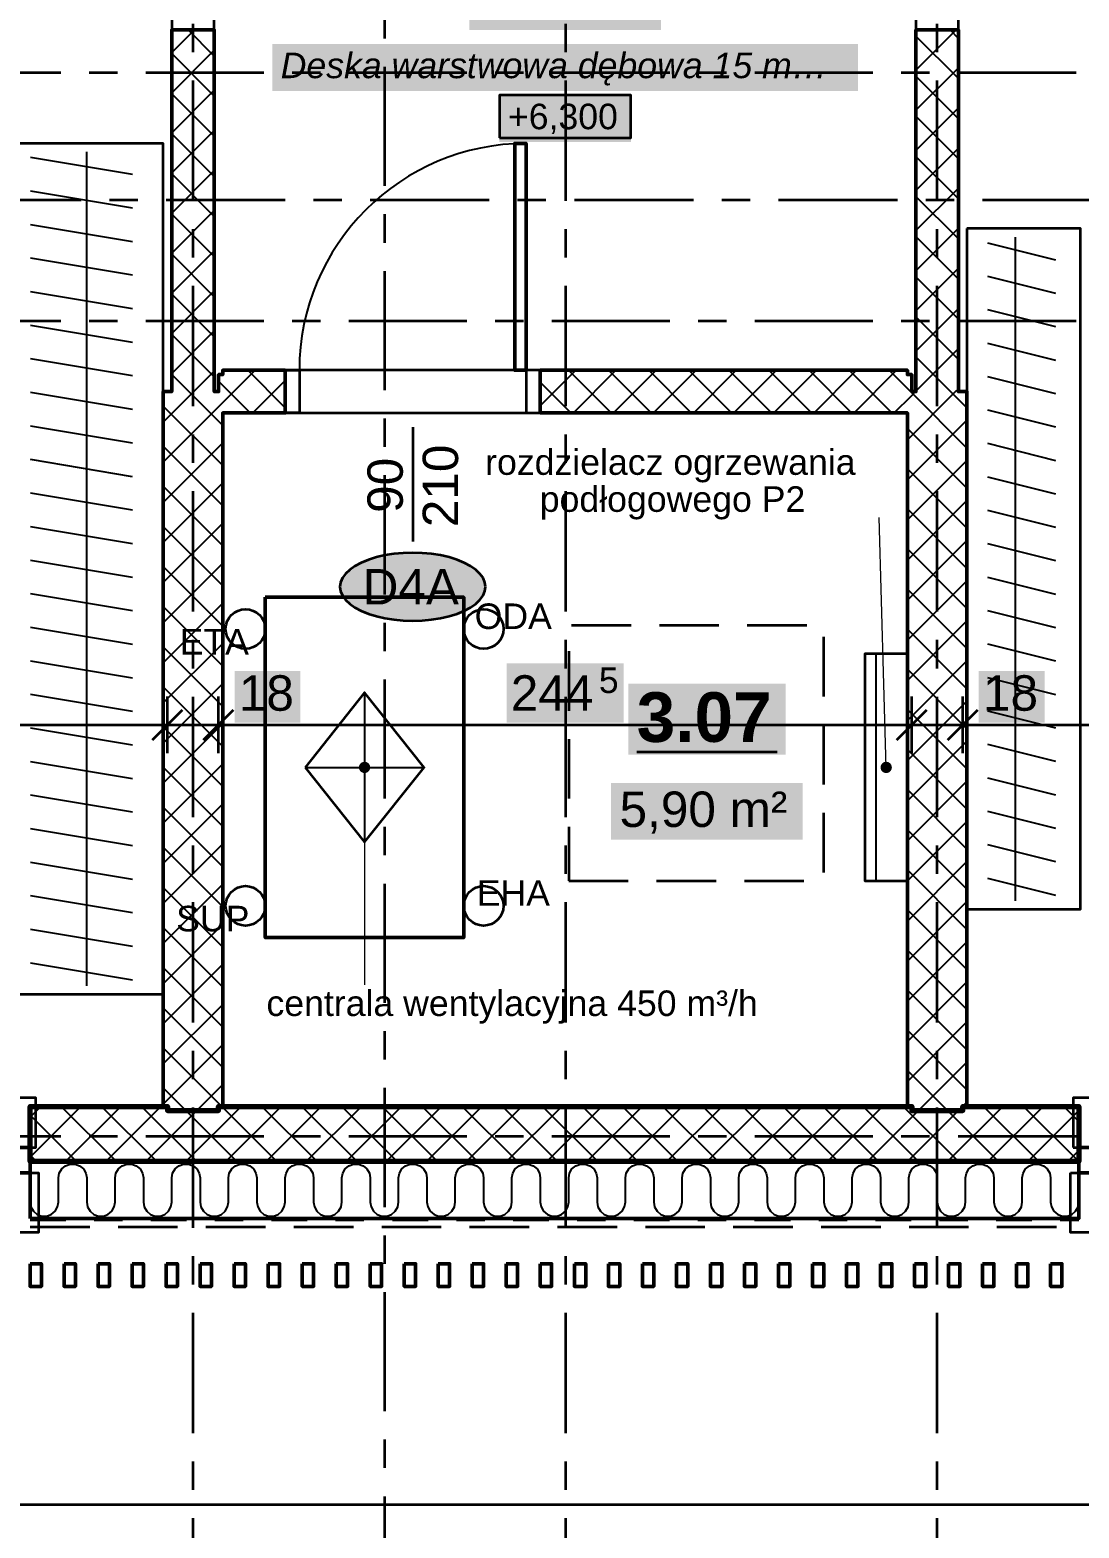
# Model space of a CAD drawing. Header units: metres. Extents: x -5.4 to 63.6, y -5.9 to 13.
# Drawn here: x 5.3 to 9, y -1.38 to 3.9 of the extents above; entities that cross this region are included whole.
import ezdxf

# ---------------------------------------------------------------- set-up
doc = ezdxf.new("R2010")
doc.units = ezdxf.units.M
for name, pattern in [('KRESKOWA', [5.25, 4.2, -1.05]), ('PUNKTOWA', [10.5, 8.4, -1.05, 0, -1.05]), ('PUNKTOWA_KROTKA', [6.3, 4.2, -1.05, 0, -1.05])]:
    doc.linetypes.add(name, pattern=pattern)
for name, color, linetype, lineweight in [('A-DRZWI', 3, 'Continuous', 35), ('A-IZOL-WODNA', 5, 'Continuous', 100), ('A-KRESKOWANIE', 8, 'Continuous', 18), ('A-MASKA', 7, 'Continuous', 18), ('A-MEBLE', 8, 'Continuous', 18), ('A-NAD-CIECIEM', 8, 'KRESKOWA', 25), ('A-OKNA', 3, 'Continuous', 35), ('A-OPISY', 2, 'Continuous', 25), ('A-OSIE', 1, 'PUNKTOWA', 25), ('A-POMIESZCZENIA', 2, 'Continuous', 25), ('A-PRZEKROJE', 1, 'PUNKTOWA_KROTKA', 50), ('A-SANITARNE', 6, 'Continuous', 25), ('A-SCIANY-DZIAL', 7, 'Continuous', 35), ('A-SCIANY-IZOL', 4, 'Continuous', 35), ('A-SCIANY-KONSTR', 7, 'Continuous', 50), ('A-WIDOK', 7, 'Continuous', 25), ('A-WYMIARY', 1, 'Continuous', 25)]:
    doc.layers.add(name, color=color, linetype=linetype, lineweight=lineweight)
doc.layers.add('S-WENT', color=3, linetype='Continuous', lineweight=35, true_color=0x008a00)
doc.styles.add('PL_ARIAL', font='arial.ttf')
doc.styles.add('PL_ARIAL_B', font='arialbd.ttf')
doc.styles.add('PL_ARIAL_I', font='ariali.ttf')

msp = doc.modelspace()

# ---------------------------------------------------------------- hatches: boundary and pattern name
at = {"layer": 'A-MASKA', "true_color": 0xffffff}
for points in [[(6.0215, 1.4573), (6.2536, 1.4573), (6.2536, 1.6398), (6.0215, 1.6398)], [(6.9808, 1.4573), (7.3942, 1.4573), (7.3942, 1.6673), (6.9808, 1.6673)], [(8.6465, 1.4573), (8.8786, 1.4573), (8.8786, 1.6398), (8.6465, 1.6398)]]:
    msp.add_hatch(color=7, dxfattribs=at).paths.add_polyline_path(points)
at = {"layer": 'A-OPISY', "true_color": 0xffffff}
msp.add_hatch(color=7, dxfattribs=at).paths.add_polyline_path([(6.9067, 1.9369), (6.9045, 1.9525), (6.898, 1.9679), (6.8872, 1.9828), (6.8723, 1.9969), (6.8537, 2.0099), (6.8315, 2.0217), (6.8063, 2.0321), (6.7784, 2.0408), (6.7482, 2.0477), (6.7164, 2.0528), (6.6835, 2.0559), (6.65, 2.0569), (6.6165, 2.0559), (6.5836, 2.0528), (6.5518, 2.0477), (6.5216, 2.0408), (6.4937, 2.0321), (6.4685, 2.0217), (6.4463, 2.0099), (6.4277, 1.9969), (6.4128, 1.9828), (6.402, 1.9679), (6.3955, 1.9525), (6.3933, 1.9369), (6.3955, 1.9212), (6.402, 1.9058), (6.4128, 1.891), (6.4277, 1.8769), (6.4463, 1.8638), (6.4685, 1.852), (6.4937, 1.8417), (6.5216, 1.833), (6.5518, 1.826), (6.5836, 1.821), (6.6165, 1.8179), (6.65, 1.8169), (6.6835, 1.8179), (6.7164, 1.821), (6.7482, 1.826), (6.7784, 1.833), (6.8063, 1.8417), (6.8315, 1.852), (6.8537, 1.8638), (6.8723, 1.8769), (6.8872, 1.891), (6.898, 1.9058), (6.9045, 1.9212)])
at = {"layer": 'A-OPISY', "true_color": 0x000000}
for points in [[(6.5, 1.3), (6.4993, 1.3052), (6.4973, 1.31), (6.4941, 1.3141), (6.49, 1.3173), (6.4852, 1.3193), (6.48, 1.32), (6.4748, 1.3193), (6.47, 1.3173), (6.4659, 1.3141), (6.4627, 1.31), (6.4607, 1.3052), (6.46, 1.3), (6.4607, 1.2948), (6.4627, 1.29), (6.4659, 1.2859), (6.47, 1.2827), (6.4748, 1.2807), (6.48, 1.28), (6.4852, 1.2807), (6.49, 1.2827), (6.4941, 1.2859), (6.4973, 1.29), (6.4993, 1.2948)], [(8.34, 1.3), (8.3393, 1.3052), (8.3373, 1.31), (8.3341, 1.3141), (8.33, 1.3173), (8.3252, 1.3193), (8.32, 1.32), (8.3148, 1.3193), (8.31, 1.3173), (8.3059, 1.3141), (8.3027, 1.31), (8.3007, 1.3052), (8.3, 1.3), (8.3007, 1.2948), (8.3027, 1.29), (8.3059, 1.2859), (8.31, 1.2827), (8.3148, 1.2807), (8.32, 1.28), (8.3252, 1.2807), (8.33, 1.2827), (8.3341, 1.2859), (8.3373, 1.29), (8.3393, 1.2948)]]:
    msp.add_hatch(color=7, dxfattribs=at).paths.add_polyline_path(points)
at = {"layer": 'A-POMIESZCZENIA', "true_color": 0xffffff}
for points in [[(6.8495, 3.9), (7.5255, 3.9), (7.5255, 4.1), (6.8495, 4.1)], [(6.1542, 3.685), (8.2208, 3.685), (8.2208, 3.85), (6.1542, 3.85)], [(6.9556, 3.505), (7.4194, 3.505), (7.4194, 3.67), (6.9556, 3.67)], [(7.41, 1.345), (7.965, 1.345), (7.965, 1.595), (7.41, 1.595)], [(7.3495, 1.045), (8.0255, 1.045), (8.0255, 1.245), (7.3495, 1.245)]]:
    msp.add_hatch(color=7, dxfattribs=at).paths.add_polyline_path(points)

# ---------------------------------------------------------------- linework, layer by layer
at = {"layer": 'A-DRZWI', "lineweight": 35, "ltscale": 0.05}
for points in [[(5.95, 3.9), (5.95, 3.95), (5.8, 3.95), (5.8, 3.9)], [(8.575, 3.9), (8.575, 3.95), (8.425, 3.95), (8.425, 3.9)], [(6.2, 2.7), (6.25, 2.7), (6.25, 2.55), (6.2, 2.55)], [(7.1, 2.7), (7.05, 2.7), (7.05, 2.55), (7.1, 2.55)]]:
    msp.add_lwpolyline(points, close=True, dxfattribs=at)
at = {"layer": 'A-DRZWI', "lineweight": 50, "ltscale": 0.05}
msp.add_lwpolyline([(7.05, 2.7), (7.05, 3.5), (7.01, 3.5), (7.01, 2.7)], close=True, dxfattribs=at)
at = {"layer": 'A-DRZWI', "lineweight": 25, "ltscale": 0.05}
msp.add_arc((7.05, 2.7), 0.8, -270, -180, dxfattribs=at)
at = {"layer": 'A-IZOL-WODNA', "linetype": 'PUNKTOWA_KROTKA', "lineweight": 35, "ltscale": 0.03, "flags": 128}
msp.add_lwpolyline([(5.3, -0.295), (9, -0.295)], dxfattribs=at)
at = {"layer": 'A-KRESKOWANIE', "lineweight": 25, "ltscale": 0.05}
for points in [[(5.8, 3.8201), (5.8799, 3.9)], [(5.95, 3.8081), (5.8581, 3.9)], [(8.425, 3.7581), (8.5669, 3.9)], [(8.425, 3.8995), (8.4255, 3.9)], [(8.575, 3.7287), (8.425, 3.8787)], [(8.575, 3.8701), (8.5451, 3.9)], [(5.8, 3.6787), (5.95, 3.8287)], [(5.95, 3.6667), (5.8, 3.8167)], [(8.425, 3.6167), (8.575, 3.7667)], [(8.575, 3.5872), (8.425, 3.7372)], [(5.8, 3.5373), (5.95, 3.6873)], [(5.95, 3.5252), (5.8, 3.6752)], [(8.425, 3.4753), (8.575, 3.6253)], [(8.575, 3.4458), (8.425, 3.5958)], [(5.8, 3.3958), (5.95, 3.5458)], [(5.95, 3.3838), (5.8, 3.5338)], [(8.425, 3.3338), (8.575, 3.4838)], [(8.575, 3.3044), (8.425, 3.4544)], [(5.8, 3.2544), (5.95, 3.4044)], [(5.95, 3.2424), (5.8, 3.3924)], [(8.425, 3.1924), (8.575, 3.3424)], [(8.575, 3.163), (8.425, 3.313)], [(5.8, 3.113), (5.95, 3.263)], [(5.95, 3.101), (5.8, 3.251)], [(8.425, 3.051), (8.575, 3.201)], [(8.575, 3.0216), (8.425, 3.1716)], [(5.8, 2.9716), (5.95, 3.1216)], [(5.95, 2.9595), (5.8, 3.1095)], [(8.425, 2.9096), (8.575, 3.0596)], [(8.575, 2.8801), (8.425, 3.0301)], [(5.8, 2.8302), (5.95, 2.9802)], [(5.95, 2.8181), (5.8, 2.9681)], [(8.425, 2.7681), (8.575, 2.9181)], [(8.575, 2.7387), (8.425, 2.8887)], [(5.8, 2.6887), (5.95, 2.8387)], [(5.95, 2.6767), (5.8, 2.8267)], [(8.425, 2.6267), (8.575, 2.7767)], [(8.5473, 2.625), (8.425, 2.7473)], [(5.8777, 2.625), (5.95, 2.6973)], [(5.965, 2.5709), (6.0941, 2.7)], [(6.2, 2.5681), (6.0681, 2.7)], [(7.1, 2.5745), (7.2255, 2.7)], [(7.3495, 2.55), (7.1995, 2.7)], [(7.2169, 2.55), (7.3669, 2.7)], [(7.4909, 2.55), (7.3409, 2.7)], [(7.3583, 2.55), (7.5083, 2.7)], [(7.6323, 2.55), (7.4823, 2.7)], [(7.4997, 2.55), (7.6497, 2.7)], [(7.7738, 2.55), (7.6238, 2.7)], [(7.6412, 2.55), (7.7912, 2.7)], [(7.9152, 2.55), (7.7652, 2.7)], [(7.7826, 2.55), (7.9326, 2.7)], [(8.0566, 2.55), (7.9066, 2.7)], [(7.924, 2.55), (8.074, 2.7)], [(8.198, 2.55), (8.048, 2.7)], [(8.0654, 2.55), (8.2154, 2.7)], [(8.3394, 2.55), (8.1894, 2.7)], [(8.2069, 2.55), (8.3569, 2.7)], [(8.41, 2.6209), (8.3309, 2.7)], [(5.8603, 2.625), (5.8, 2.6853)], [(6.0767, 2.55), (5.965, 2.6617)], [(6.0855, 2.55), (6.2, 2.6645)], [(7.2081, 2.55), (7.1, 2.6581)], [(5.77, 2.5173), (5.8777, 2.625)], [(5.98, 2.5053), (5.8603, 2.625)], [(8.3483, 2.55), (8.41, 2.6117)], [(8.395, 2.4553), (8.5647, 2.625)], [(8.41, 2.6117), (8.4233, 2.625)], [(8.605, 2.4259), (8.41, 2.6209)], [(8.605, 2.5673), (8.5473, 2.625)], [(8.5647, 2.625), (8.575, 2.6353)], [(5.98, 2.3639), (5.77, 2.5739)], [(5.77, 2.3759), (5.965, 2.5709)], [(8.395, 2.3139), (8.605, 2.5239)], [(8.605, 2.2844), (8.395, 2.4944)], [(5.77, 2.2345), (5.98, 2.4445)], [(5.98, 2.2224), (5.77, 2.4324)], [(8.395, 2.1725), (8.605, 2.3825)], [(8.605, 2.143), (8.395, 2.353)], [(5.77, 2.093), (5.98, 2.303)], [(5.98, 2.081), (5.77, 2.291)], [(8.395, 2.031), (8.605, 2.241)], [(8.605, 2.0016), (8.395, 2.2116)], [(5.77, 1.9516), (5.98, 2.1616)], [(5.98, 1.9396), (5.77, 2.1496)], [(8.395, 1.8896), (8.605, 2.0996)], [(8.605, 1.8602), (8.395, 2.0702)], [(5.77, 1.8102), (5.98, 2.0202)], [(5.98, 1.7982), (5.77, 2.0082)], [(8.395, 1.7482), (8.605, 1.9582)], [(8.605, 1.7188), (8.395, 1.9288)], [(5.77, 1.6688), (5.98, 1.8788)], [(5.98, 1.6568), (5.77, 1.8668)], [(8.395, 1.6068), (8.605, 1.8168)], [(8.605, 1.5773), (8.395, 1.7873)], [(5.77, 1.5274), (5.98, 1.7374)], [(5.98, 1.5153), (5.77, 1.7253)], [(8.395, 1.4654), (8.605, 1.6754)], [(8.605, 1.4359), (8.395, 1.6459)], [(5.77, 1.3859), (5.98, 1.5959)], [(5.98, 1.3739), (5.77, 1.5839)], [(8.395, 1.3239), (8.605, 1.5339)], [(8.605, 1.2945), (8.395, 1.5045)], [(5.77, 1.2445), (5.98, 1.4545)], [(5.98, 1.2325), (5.77, 1.4425)], [(8.395, 1.1825), (8.605, 1.3925)], [(8.605, 1.1531), (8.395, 1.3631)], [(5.77, 1.1031), (5.98, 1.3131)], [(5.98, 1.0911), (5.77, 1.3011)], [(8.395, 1.0411), (8.605, 1.2511)], [(8.605, 1.0117), (8.395, 1.2217)], [(5.77, 0.9617), (5.98, 1.1717)], [(5.98, 0.9496), (5.77, 1.1596)], [(8.395, 0.8997), (8.605, 1.1097)], [(8.605, 0.8702), (8.395, 1.0802)], [(5.77, 0.8203), (5.98, 1.0303)], [(5.98, 0.8082), (5.77, 1.0182)], [(8.395, 0.7582), (8.605, 0.9682)], [(8.605, 0.7288), (8.395, 0.9388)], [(5.77, 0.6788), (5.98, 0.8888)], [(5.98, 0.6668), (5.77, 0.8768)], [(8.395, 0.6168), (8.605, 0.8268)], [(8.605, 0.5874), (8.395, 0.7974)], [(5.77, 0.5374), (5.98, 0.7474)], [(5.98, 0.5254), (5.77, 0.7354)], [(8.395, 0.4754), (8.605, 0.6854)], [(8.605, 0.446), (8.395, 0.656)], [(5.77, 0.396), (5.98, 0.606)], [(5.98, 0.384), (5.77, 0.594)], [(8.395, 0.334), (8.605, 0.544)], [(8.605, 0.3045), (8.395, 0.5145)], [(5.77, 0.2546), (5.98, 0.4646)], [(5.98, 0.2425), (5.77, 0.4525)], [(8.395, 0.1926), (8.605, 0.4026)], [(8.605, 0.1631), (8.395, 0.3731)], [(5.77, 0.1131), (5.98, 0.3231)], [(5.9761, 0.105), (5.77, 0.3111)], [(8.5367, 0.09), (8.395, 0.2317)], [(8.4339, 0.09), (8.605, 0.2611)], [(5.8497, 0.09), (5.77, 0.1697)], [(5.8883, 0.09), (5.98, 0.1817)], [(8.5903, 0.105), (8.605, 0.1197)], [(5.3, -0.074), (5.479, 0.105)], [(5.3, 0.0674), (5.3376, 0.105)], [(5.464, -0.09), (5.3, 0.074)], [(5.6054, -0.09), (5.4104, 0.105)], [(5.4254, -0.09), (5.6204, 0.105)], [(5.7469, -0.09), (5.5519, 0.105)], [(5.5669, -0.09), (5.7619, 0.105)], [(5.8883, -0.09), (5.6933, 0.105)], [(5.7083, -0.09), (5.8883, 0.09)], [(5.8497, -0.09), (6.0447, 0.105)], [(6.0297, -0.09), (5.8497, 0.09)], [(6.1711, -0.09), (5.9761, 0.105)], [(5.9911, -0.09), (6.1861, 0.105)], [(6.3125, -0.09), (6.1175, 0.105)], [(6.1325, -0.09), (6.3275, 0.105)], [(6.454, -0.09), (6.259, 0.105)], [(6.274, -0.09), (6.469, 0.105)], [(6.5954, -0.09), (6.4004, 0.105)], [(6.4154, -0.09), (6.6104, 0.105)], [(6.7368, -0.09), (6.5418, 0.105)], [(6.5568, -0.09), (6.7518, 0.105)], [(6.8782, -0.09), (6.6832, 0.105)], [(6.6982, -0.09), (6.8932, 0.105)], [(7.0196, -0.09), (6.8246, 0.105)], [(6.8396, -0.09), (7.0346, 0.105)], [(7.1611, -0.09), (6.9661, 0.105)], [(6.9811, -0.09), (7.1761, 0.105)], [(7.3025, -0.09), (7.1075, 0.105)], [(7.1225, -0.09), (7.3175, 0.105)], [(7.4439, -0.09), (7.2489, 0.105)], [(7.2639, -0.09), (7.4589, 0.105)], [(7.5853, -0.09), (7.3903, 0.105)], [(7.4053, -0.09), (7.6003, 0.105)], [(7.7268, -0.09), (7.5318, 0.105)], [(7.5468, -0.09), (7.7418, 0.105)], [(7.8682, -0.09), (7.6732, 0.105)], [(7.6882, -0.09), (7.8832, 0.105)], [(8.0096, -0.09), (7.8146, 0.105)], [(7.8296, -0.09), (8.0246, 0.105)], [(8.151, -0.09), (7.956, 0.105)], [(7.971, -0.09), (8.166, 0.105)], [(8.2924, -0.09), (8.0974, 0.105)], [(8.1124, -0.09), (8.3074, 0.105)], [(8.4339, -0.09), (8.2389, 0.105)], [(8.2539, -0.09), (8.4339, 0.09)], [(8.5753, -0.09), (8.3803, 0.105)], [(8.3953, -0.09), (8.5753, 0.09)], [(8.5367, -0.09), (8.7317, 0.105)], [(8.7167, -0.09), (8.5367, 0.09)], [(8.5753, 0.09), (8.59, 0.1047)], [(8.59, 0.1047), (8.5903, 0.105)], [(8.8581, -0.09), (8.6631, 0.105)], [(8.6781, -0.09), (8.8731, 0.105)], [(8.9995, -0.09), (8.8045, 0.105)], [(8.8195, -0.09), (9, 0.0905)], [(9, 0.051), (8.946, 0.105)], [(8.961, -0.09), (9, -0.051)], [(5.3226, -0.09), (5.3, -0.0674)], [(5.3, -0.1475), (5.3, -0.1475), (5.3, -0.2325), (5.303, -0.2496), (5.3117, -0.2646), (5.325, -0.2758), (5.3413, -0.2817), (5.3587, -0.2817), (5.375, -0.2758), (5.3883, -0.2646), (5.397, -0.2496), (5.4, -0.2325), (5.4, -0.2325), (5.4, -0.1475), (5.4, -0.1475), (5.403, -0.1304), (5.4117, -0.1154), (5.425, -0.1042), (5.4413, -0.0983), (5.4587, -0.0983), (5.475, -0.1042), (5.4883, -0.1154), (5.497, -0.1304), (5.5, -0.1475), (5.5, -0.2325), (5.503, -0.2496), (5.5117, -0.2646), (5.525, -0.2758), (5.5413, -0.2817), (5.5587, -0.2817), (5.575, -0.2758), (5.5883, -0.2646), (5.597, -0.2496), (5.6, -0.2325), (5.6, -0.2325), (5.6, -0.1475), (5.6, -0.1475), (5.603, -0.1304), (5.6117, -0.1154), (5.625, -0.1042), (5.6413, -0.0983), (5.6587, -0.0983), (5.675, -0.1042), (5.6883, -0.1154), (5.697, -0.1304), (5.7, -0.1475), (5.7, -0.2325), (5.703, -0.2496), (5.7117, -0.2646), (5.725, -0.2758), (5.7413, -0.2817), (5.7587, -0.2817), (5.775, -0.2758), (5.7883, -0.2646), (5.797, -0.2496), (5.8, -0.2325), (5.8, -0.2325), (5.8, -0.1475), (5.8, -0.1475), (5.803, -0.1304), (5.8117, -0.1154), (5.825, -0.1042), (5.8413, -0.0983), (5.8587, -0.0983), (5.875, -0.1042), (5.8883, -0.1154), (5.897, -0.1304), (5.9, -0.1475), (5.9, -0.2325), (5.903, -0.2496), (5.9117, -0.2646), (5.925, -0.2758), (5.9413, -0.2817), (5.9587, -0.2817), (5.975, -0.2758), (5.9883, -0.2646), (5.997, -0.2496), (6, -0.2325), (6, -0.2325), (6, -0.1475), (6, -0.1475), (6.003, -0.1304), (6.0117, -0.1154), (6.025, -0.1042), (6.0413, -0.0983), (6.0587, -0.0983), (6.075, -0.1042), (6.0883, -0.1154), (6.097, -0.1304), (6.1, -0.1475), (6.1, -0.2325), (6.103, -0.2496), (6.1117, -0.2646), (6.125, -0.2758), (6.1413, -0.2817), (6.1587, -0.2817), (6.175, -0.2758), (6.1883, -0.2646), (6.197, -0.2496), (6.2, -0.2325), (6.2, -0.2325), (6.2, -0.1475), (6.2, -0.1475), (6.203, -0.1304), (6.2117, -0.1154), (6.225, -0.1042), (6.2413, -0.0983), (6.2587, -0.0983), (6.275, -0.1042), (6.2883, -0.1154), (6.297, -0.1304), (6.3, -0.1475), (6.3, -0.2325), (6.303, -0.2496), (6.3117, -0.2646), (6.325, -0.2758), (6.3413, -0.2817), (6.3587, -0.2817), (6.375, -0.2758), (6.3883, -0.2646), (6.397, -0.2496), (6.4, -0.2325), (6.4, -0.2325), (6.4, -0.1475), (6.4, -0.1475), (6.403, -0.1304), (6.4117, -0.1154), (6.425, -0.1042), (6.4413, -0.0983), (6.4587, -0.0983), (6.475, -0.1042), (6.4883, -0.1154), (6.497, -0.1304), (6.5, -0.1475), (6.5, -0.2325), (6.503, -0.2496), (6.5117, -0.2646), (6.525, -0.2758), (6.5413, -0.2817), (6.5587, -0.2817), (6.575, -0.2758), (6.5883, -0.2646), (6.597, -0.2496), (6.6, -0.2325), (6.6, -0.2325), (6.6, -0.1475), (6.6, -0.1475), (6.603, -0.1304), (6.6117, -0.1154), (6.625, -0.1042), (6.6413, -0.0983), (6.6587, -0.0983), (6.675, -0.1042), (6.6883, -0.1154), (6.697, -0.1304), (6.7, -0.1475), (6.7, -0.2325), (6.703, -0.2496), (6.7117, -0.2646), (6.725, -0.2758), (6.7413, -0.2817), (6.7587, -0.2817), (6.775, -0.2758), (6.7883, -0.2646), (6.797, -0.2496), (6.8, -0.2325), (6.8, -0.2325), (6.8, -0.1475), (6.8, -0.1475), (6.803, -0.1304), (6.8117, -0.1154), (6.825, -0.1042), (6.8413, -0.0983), (6.8587, -0.0983), (6.875, -0.1042), (6.8883, -0.1154), (6.897, -0.1304), (6.9, -0.1475), (6.9, -0.1475), (6.9, -0.2325), (6.903, -0.2496), (6.9117, -0.2646), (6.925, -0.2758), (6.9413, -0.2817), (6.9587, -0.2817), (6.975, -0.2758), (6.9883, -0.2646), (6.997, -0.2496), (7, -0.2325), (7, -0.2325), (7, -0.1475), (7, -0.1475), (7.003, -0.1304), (7.0117, -0.1154), (7.025, -0.1042), (7.0413, -0.0983), (7.0587, -0.0983), (7.075, -0.1042), (7.0883, -0.1154), (7.097, -0.1304), (7.1, -0.1475), (7.1, -0.2325), (7.103, -0.2496), (7.1117, -0.2646), (7.125, -0.2758), (7.1413, -0.2817), (7.1587, -0.2817), (7.175, -0.2758), (7.1883, -0.2646), (7.197, -0.2496), (7.2, -0.2325), (7.2, -0.2325), (7.2, -0.1475), (7.2, -0.1475), (7.203, -0.1304), (7.2117, -0.1154), (7.225, -0.1042), (7.2413, -0.0983), (7.2587, -0.0983), (7.275, -0.1042), (7.2883, -0.1154), (7.297, -0.1304), (7.3, -0.1475), (7.3, -0.2325), (7.303, -0.2496), (7.3117, -0.2646), (7.325, -0.2758), (7.3413, -0.2817), (7.3587, -0.2817), (7.375, -0.2758), (7.3883, -0.2646), (7.397, -0.2496), (7.4, -0.2325), (7.4, -0.2325), (7.4, -0.1475), (7.4, -0.1475), (7.403, -0.1304), (7.4117, -0.1154), (7.425, -0.1042), (7.4413, -0.0983), (7.4587, -0.0983), (7.475, -0.1042), (7.4883, -0.1154), (7.497, -0.1304), (7.5, -0.1475), (7.5, -0.2325), (7.503, -0.2496), (7.5117, -0.2646), (7.525, -0.2758), (7.5413, -0.2817), (7.5587, -0.2817), (7.575, -0.2758), (7.5883, -0.2646), (7.597, -0.2496), (7.6, -0.2325), (7.6, -0.2325), (7.6, -0.1475), (7.6, -0.1475), (7.603, -0.1304), (7.6117, -0.1154), (7.625, -0.1042), (7.6413, -0.0983), (7.6587, -0.0983), (7.675, -0.1042), (7.6883, -0.1154), (7.697, -0.1304), (7.7, -0.1475), (7.7, -0.2325), (7.703, -0.2496), (7.7117, -0.2646), (7.725, -0.2758), (7.7413, -0.2817), (7.7587, -0.2817), (7.775, -0.2758), (7.7883, -0.2646), (7.797, -0.2496), (7.8, -0.2325), (7.8, -0.2325), (7.8, -0.1475), (7.8, -0.1475), (7.803, -0.1304), (7.8117, -0.1154), (7.825, -0.1042), (7.8413, -0.0983), (7.8587, -0.0983), (7.875, -0.1042), (7.8883, -0.1154), (7.897, -0.1304), (7.9, -0.1475), (7.9, -0.1475), (7.9, -0.2325), (7.903, -0.2496), (7.9117, -0.2646), (7.925, -0.2758), (7.9413, -0.2817), (7.9587, -0.2817), (7.975, -0.2758), (7.9883, -0.2646), (7.997, -0.2496), (8, -0.2325), (8, -0.2325), (8, -0.1475), (8, -0.1475), (8.003, -0.1304), (8.0117, -0.1154), (8.025, -0.1042), (8.0413, -0.0983), (8.0587, -0.0983), (8.075, -0.1042), (8.0883, -0.1154), (8.097, -0.1304), (8.1, -0.1475), (8.1, -0.2325), (8.103, -0.2496), (8.1117, -0.2646), (8.125, -0.2758), (8.1413, -0.2817), (8.1587, -0.2817), (8.175, -0.2758), (8.1883, -0.2646), (8.197, -0.2496), (8.2, -0.2325), (8.2, -0.2325), (8.2, -0.1475), (8.2, -0.1475), (8.203, -0.1304), (8.2117, -0.1154), (8.225, -0.1042), (8.2413, -0.0983), (8.2587, -0.0983), (8.275, -0.1042), (8.2883, -0.1154), (8.297, -0.1304), (8.3, -0.1475), (8.3, -0.2325), (8.303, -0.2496), (8.3117, -0.2646), (8.325, -0.2758), (8.3413, -0.2817), (8.3587, -0.2817), (8.375, -0.2758), (8.3883, -0.2646), (8.397, -0.2496), (8.4, -0.2325), (8.4, -0.2325), (8.4, -0.1475), (8.4, -0.1475), (8.403, -0.1304), (8.4117, -0.1154), (8.425, -0.1042), (8.4413, -0.0983), (8.4587, -0.0983), (8.475, -0.1042), (8.4883, -0.1154), (8.497, -0.1304), (8.5, -0.1475), (8.5, -0.2325), (8.503, -0.2496), (8.5117, -0.2646), (8.525, -0.2758), (8.5413, -0.2817), (8.5587, -0.2817), (8.575, -0.2758), (8.5883, -0.2646), (8.597, -0.2496), (8.6, -0.2325), (8.6, -0.2325), (8.6, -0.1475), (8.6, -0.1475), (8.603, -0.1304), (8.6117, -0.1154), (8.625, -0.1042), (8.6413, -0.0983), (8.6587, -0.0983), (8.675, -0.1042), (8.6883, -0.1154), (8.697, -0.1304), (8.7, -0.1475), (8.7, -0.2325), (8.703, -0.2496), (8.7117, -0.2646), (8.725, -0.2758), (8.7413, -0.2817), (8.7587, -0.2817), (8.775, -0.2758), (8.7883, -0.2646), (8.797, -0.2496), (8.8, -0.2325), (8.8, -0.2325), (8.8, -0.1475), (8.8, -0.1475), (8.803, -0.1304), (8.8117, -0.1154), (8.825, -0.1042), (8.8413, -0.0983), (8.8587, -0.0983), (8.875, -0.1042), (8.8883, -0.1154), (8.897, -0.1304), (8.9, -0.1475), (8.9, -0.2325), (8.903, -0.2496), (8.9117, -0.2646), (8.925, -0.2758), (8.9413, -0.2817), (8.9587, -0.2817), (8.975, -0.2758), (8.9883, -0.2646), (8.997, -0.2496), (9, -0.2325)]]:
    msp.add_lwpolyline(points, dxfattribs=at)
at = {"layer": 'A-MEBLE', "lineweight": 35, "ltscale": 0.05}
for points in [[(5.77, 0.5), (5.77, 3.5), (5.17, 3.5), (5.17, 0.5)], [(8.605, 3.2), (8.605, 0.8), (9.005, 0.8), (9.005, 3.2)]]:
    msp.add_lwpolyline(points, close=True, dxfattribs=at)
at = {"layer": 'A-MEBLE', "lineweight": 25, "ltscale": 0.05}
for points in [[(5.662, 3.39), (5.302, 3.45)], [(5.5, 0.53), (5.5, 3.47)], [(5.662, 3.2717), (5.302, 3.3317)], [(5.662, 3.1533), (5.302, 3.2133)], [(8.775, 3.17), (8.775, 0.83)], [(8.677, 3.15), (8.917, 3.09)], [(5.662, 3.035), (5.302, 3.095)], [(8.677, 3.0321), (8.917, 2.9721)], [(5.662, 2.9167), (5.302, 2.9767)], [(8.677, 2.9142), (8.917, 2.8542)], [(5.662, 2.7983), (5.302, 2.8583)], [(8.677, 2.7963), (8.917, 2.7363)], [(5.662, 2.68), (5.302, 2.74)], [(8.677, 2.6784), (8.917, 2.6184)], [(5.662, 2.5617), (5.302, 2.6217)], [(8.677, 2.5605), (8.917, 2.5005)], [(5.662, 2.4433), (5.302, 2.5033)], [(8.677, 2.4426), (8.917, 2.3826)], [(5.662, 2.325), (5.302, 2.385)], [(8.677, 2.3247), (8.917, 2.2647)], [(5.662, 2.2067), (5.302, 2.2667)], [(8.677, 2.2068), (8.917, 2.1468)], [(5.662, 2.0883), (5.302, 2.1483)], [(8.677, 2.0889), (8.917, 2.0289)], [(5.662, 1.97), (5.302, 2.03)], [(8.677, 1.9711), (8.917, 1.9111)], [(5.662, 1.8517), (5.302, 1.9117)], [(8.677, 1.8532), (8.917, 1.7932)], [(5.662, 1.7333), (5.302, 1.7933)], [(8.677, 1.7353), (8.917, 1.6753)], [(5.662, 1.615), (5.302, 1.675)], [(8.677, 1.6174), (8.917, 1.5574)], [(5.662, 1.4967), (5.302, 1.5567)], [(8.677, 1.4995), (8.917, 1.4395)], [(5.662, 1.3783), (5.302, 1.4383)], [(8.677, 1.3816), (8.917, 1.3216)], [(5.662, 1.26), (5.302, 1.32)], [(8.677, 1.2637), (8.917, 1.2037)], [(5.662, 1.1417), (5.302, 1.2017)], [(8.677, 1.1458), (8.917, 1.0858)], [(5.662, 1.0233), (5.302, 1.0833)], [(8.677, 1.0279), (8.917, 0.9679)], [(5.662, 0.905), (5.302, 0.965)], [(8.677, 0.91), (8.917, 0.85)], [(5.662, 0.7867), (5.302, 0.8467)], [(5.662, 0.6683), (5.302, 0.7283)], [(5.662, 0.55), (5.302, 0.61)]]:
    msp.add_lwpolyline(points, dxfattribs=at)
at = {"layer": 'A-NAD-CIECIEM', "linetype": 'KRESKOWA', "lineweight": 35, "ltscale": 0.05, "flags": 128}
for points in [[(12.32, 3.1005), (12.32, 5.425), (12.6, 5.425), (12.6, -1.3), (-2.4, -1.3), (-2.4, 5.425), (-1.32, 5.425), (-1.32, 3.7005)], [(7.2, 0.9), (8.1, 0.9), (8.1, 1.8), (7.2, 1.8), (7.2, 0.9)], [(5.3005, -0.32), (8.9995, -0.32)]]:
    msp.add_lwpolyline(points, dxfattribs=at)
at = {"layer": 'A-OKNA', "lineweight": 35, "ltscale": 0.05}
for points in [[(4.08, -0.04), (5.32, -0.04), (5.32, 0.135), (4.08, 0.135)], [(8.98, -0.04), (11.42, -0.04), (11.42, 0.135), (8.98, 0.135)], [(4.07, -0.13), (5.33, -0.13), (5.33, -0.34), (4.07, -0.34)], [(8.97, -0.13), (11.43, -0.13), (11.43, -0.34), (8.97, -0.34)]]:
    msp.add_lwpolyline(points, close=True, dxfattribs=at)
at = {"layer": 'A-OKNA', "lineweight": 50, "ltscale": 0.05}
for points in [[(4.1, -0.04), (5.3, -0.04), (5.3, -0.13), (4.1, -0.13)], [(9, -0.04), (11.4, -0.04), (11.4, -0.13), (9, -0.13)]]:
    msp.add_lwpolyline(points, close=True, dxfattribs=at)
at = {"layer": 'A-OPISY', "lineweight": 18, "ltscale": 0.05}
for points in [[(8.32, 1.3), (8.2951, 2.1808)], [(6.48, 1.3), (6.48, 0.5338)]]:
    msp.add_lwpolyline(points, dxfattribs=at)
at = {"layer": 'A-OPISY', "lineweight": 35, "ltscale": 0.05}
msp.add_lwpolyline([(6.9067, 1.9369), (6.9045, 1.9525), (6.898, 1.9679), (6.8872, 1.9828), (6.8723, 1.9969), (6.8537, 2.0099), (6.8315, 2.0217), (6.8063, 2.0321), (6.7784, 2.0408), (6.7482, 2.0477), (6.7164, 2.0528), (6.6835, 2.0559), (6.65, 2.0569), (6.6165, 2.0559), (6.5836, 2.0528), (6.5518, 2.0477), (6.5216, 2.0408), (6.4937, 2.0321), (6.4685, 2.0217), (6.4463, 2.0099), (6.4277, 1.9969), (6.4128, 1.9828), (6.402, 1.9679), (6.3955, 1.9525), (6.3933, 1.9369), (6.3955, 1.9212), (6.402, 1.9058), (6.4128, 1.891), (6.4277, 1.8769), (6.4463, 1.8638), (6.4685, 1.852), (6.4937, 1.8417), (6.5216, 1.833), (6.5518, 1.826), (6.5836, 1.821), (6.6165, 1.8179), (6.65, 1.8169), (6.6835, 1.8179), (6.7164, 1.821), (6.7482, 1.826), (6.7784, 1.833), (6.8063, 1.8417), (6.8315, 1.852), (6.8537, 1.8638), (6.8723, 1.8769), (6.8872, 1.891), (6.898, 1.9058), (6.9045, 1.9212)], close=True, dxfattribs=at)
at = {"layer": 'A-OSIE', "linetype": 'PUNKTOWA', "lineweight": 35, "ltscale": 0.050498, "flags": 128}
for points in [[(5.875, -3.22), (5.875, 10.99)], [(7.19, -3.22), (7.19, 10.99)], [(8.5, -3.22), (8.5, 10.99)]]:
    msp.add_lwpolyline(points, dxfattribs=at)
at = {"layer": 'A-OSIE', "linetype": 'PUNKTOWA', "lineweight": 35, "ltscale": 0.049559, "flags": 128}
for points in [[(-4.32, 3.75), (15.35, 3.75)], [(-4.32, 2.875), (15.35, 2.875)], [(-4.32, 0), (15.35, 0)]]:
    msp.add_lwpolyline(points, dxfattribs=at)
at = {"layer": 'A-POMIESZCZENIA', "lineweight": 35, "ltscale": 0.05}
msp.add_lwpolyline([(6.9556, 3.52), (7.4194, 3.52), (7.4194, 3.67), (6.9556, 3.67)], close=True, dxfattribs=at)
msp.add_lwpolyline([(7.44, 1.355), (7.935, 1.355)], dxfattribs=at)
at = {"layer": 'A-PRZEKROJE', "linetype": 'PUNKTOWA', "lineweight": 35, "ltscale": 0.05, "flags": 128}
for points in [[(6.5507, 11.69), (6.5507, -3.92)], [(-5.02, 3.3007), (16.05, 3.3007)]]:
    msp.add_lwpolyline(points, dxfattribs=at)
at = {"layer": 'A-SANITARNE', "lineweight": 35, "ltscale": 0.05}
msp.add_lwpolyline([(8.395, 0.9), (8.395, 1.7), (8.245, 1.7), (8.245, 0.9)], close=True, dxfattribs=at)
at = {"layer": 'A-SANITARNE', "lineweight": 25, "ltscale": 0.05}
msp.add_lwpolyline([(8.285, 0.9), (8.285, 1.7)], dxfattribs=at)
at = {"layer": 'A-SCIANY-DZIAL', "lineweight": 50, "ltscale": 0.05}
for points in [[(5.77, 2.625), (5.77, 2.625), (5.77, 2.625), (5.77, 2.625), (5.77, 2.625), (5.8, 2.625), (5.8, 2.625), (5.8, 2.625), (5.8, 2.625), (5.8, 2.625), (5.8, 2.625), (5.8, 2.625), (5.8, 2.625), (5.8, 2.625), (5.8, 2.625), (5.8, 2.625), (5.8, 2.625), (5.8, 2.625), (5.8, 2.625), (5.8, 2.625), (5.8, 2.625), (5.8, 2.625), (5.8, 3.9), (5.8, 3.9), (5.8, 3.9), (5.8, 3.9), (5.8, 3.9), (5.95, 3.9), (5.95, 3.9), (5.95, 3.9), (5.95, 2.625), (5.95, 2.625), (5.95, 2.625), (5.95, 2.625), (5.95, 2.625), (5.95, 2.625), (5.95, 2.625), (5.95, 2.625), (5.95, 2.625), (5.95, 2.625), (5.95, 2.625), (5.95, 2.625), (5.95, 2.625), (5.95, 2.625), (5.95, 2.625), (5.95, 2.625), (5.95, 2.625), (5.965, 2.625), (5.965, 2.625), (5.965, 2.625), (5.965, 2.625), (5.965, 2.625), (5.965, 2.625), (5.965, 2.625), (5.965, 2.625), (5.965, 2.625), (5.965, 2.625), (5.965, 2.625), (5.965, 2.625), (5.965, 2.625), (5.965, 2.625), (5.965, 2.625), (5.965, 2.625), (5.965, 2.625), (5.965, 2.685), (5.965, 2.685), (5.965, 2.685), (5.98, 2.685), (5.98, 2.685), (5.98, 2.685), (5.98, 2.685), (5.98, 2.685), (5.98, 2.685), (5.98, 2.685), (5.98, 2.685), (5.98, 2.685), (5.98, 2.685), (5.98, 2.685), (5.98, 2.685), (5.98, 2.685), (5.98, 2.685), (5.98, 2.685), (5.98, 2.685), (5.98, 2.685), (5.98, 2.7), (5.98, 2.7), (5.98, 2.7), (6.2, 2.7), (6.2, 2.7), (6.2, 2.7), (6.2, 2.55), (6.2, 2.55), (6.2, 2.55), (5.98, 2.55), (5.98, 2.55), (5.98, 2.55), (5.98, 2.55), (5.98, 2.55), (5.98, 2.55), (5.98, 2.55), (5.98, 2.55), (5.98, 2.55), (5.98, 2.55), (5.98, 2.55), (5.98, 2.55), (5.98, 2.55), (5.98, 2.55), (5.98, 2.55), (5.98, 2.55), (5.98, 2.55), (5.98, 0.105), (5.98, 0.105), (5.98, 0.105), (5.965, 0.105), (5.965, 0.105), (5.965, 0.105), (5.965, 0.105), (5.965, 0.105), (5.965, 0.105), (5.965, 0.105), (5.965, 0.105), (5.965, 0.105), (5.965, 0.105), (5.965, 0.105), (5.965, 0.105), (5.965, 0.105), (5.965, 0.105), (5.965, 0.105), (5.965, 0.105), (5.965, 0.105), (5.965, 0.09), (5.965, 0.09), (5.965, 0.09), (5.965, 0.09), (5.965, 0.09), (5.785, 0.09), (5.785, 0.09), (5.785, 0.09), (5.785, 0.09), (5.785, 0.09), (5.785, 0.105), (5.785, 0.105), (5.785, 0.105), (5.785, 0.105), (5.785, 0.105), (5.785, 0.105), (5.785, 0.105), (5.785, 0.105), (5.785, 0.105), (5.785, 0.105), (5.785, 0.105), (5.785, 0.105), (5.785, 0.105), (5.785, 0.105), (5.785, 0.105), (5.785, 0.105), (5.785, 0.105), (5.77, 0.105), (5.77, 0.105), (5.77, 0.105), (5.77, 0.105), (5.77, 0.105)], [(7.1, 2.55), (7.1, 2.55), (7.1, 2.7), (7.1, 2.7), (7.1, 2.7), (8.395, 2.7), (8.395, 2.7), (8.395, 2.7), (8.395, 2.685), (8.395, 2.685), (8.395, 2.685), (8.395, 2.685), (8.395, 2.685), (8.395, 2.685), (8.395, 2.685), (8.395, 2.685), (8.395, 2.685), (8.395, 2.685), (8.395, 2.685), (8.395, 2.685), (8.395, 2.685), (8.395, 2.685), (8.395, 2.685), (8.395, 2.685), (8.395, 2.685), (8.41, 2.685), (8.41, 2.685), (8.41, 2.685), (8.41, 2.625), (8.41, 2.625), (8.41, 2.625), (8.41, 2.625), (8.41, 2.625), (8.41, 2.625), (8.41, 2.625), (8.41, 2.625), (8.41, 2.625), (8.41, 2.625), (8.41, 2.625), (8.41, 2.625), (8.41, 2.625), (8.41, 2.625), (8.41, 2.625), (8.41, 2.625), (8.41, 2.625), (8.425, 2.625), (8.425, 2.625), (8.425, 2.625), (8.425, 2.625), (8.425, 2.625), (8.425, 2.625), (8.425, 2.625), (8.425, 2.625), (8.425, 2.625), (8.425, 2.625), (8.425, 2.625), (8.425, 2.625), (8.425, 2.625), (8.425, 2.625), (8.425, 2.625), (8.425, 2.625), (8.425, 2.625), (8.425, 3.9), (8.425, 3.9), (8.425, 3.9), (8.575, 3.9), (8.575, 3.9), (8.575, 3.9), (8.575, 2.625), (8.575, 2.625), (8.575, 2.625), (8.575, 2.625), (8.575, 2.625), (8.575, 2.625), (8.575, 2.625), (8.575, 2.625), (8.575, 2.625), (8.575, 2.625), (8.575, 2.625), (8.575, 2.625), (8.575, 2.625), (8.575, 2.625), (8.575, 2.625), (8.575, 2.625), (8.575, 2.625), (8.605, 2.625), (8.605, 2.625), (8.605, 2.625), (8.605, 0.105), (8.605, 0.105), (8.605, 0.105), (8.59, 0.105), (8.59, 0.105), (8.59, 0.105), (8.59, 0.105), (8.59, 0.105), (8.59, 0.105), (8.59, 0.105), (8.59, 0.105), (8.59, 0.105), (8.59, 0.105), (8.59, 0.105), (8.59, 0.105), (8.59, 0.105), (8.59, 0.105), (8.59, 0.105), (8.59, 0.105), (8.59, 0.105), (8.59, 0.09), (8.59, 0.09), (8.59, 0.09), (8.41, 0.09), (8.41, 0.09), (8.41, 0.09), (8.41, 0.105), (8.41, 0.105), (8.41, 0.105), (8.41, 0.105), (8.41, 0.105), (8.41, 0.105), (8.41, 0.105), (8.41, 0.105), (8.41, 0.105), (8.41, 0.105), (8.41, 0.105), (8.41, 0.105), (8.41, 0.105), (8.41, 0.105), (8.41, 0.105), (8.41, 0.105), (8.41, 0.105), (8.395, 0.105), (8.395, 0.105), (8.395, 0.105), (8.395, 2.55), (8.395, 2.55), (8.395, 2.55), (8.395, 2.55), (8.395, 2.55), (8.395, 2.55), (8.395, 2.55), (8.395, 2.55), (8.395, 2.55), (8.395, 2.55), (8.395, 2.55), (8.395, 2.55), (8.395, 2.55), (8.395, 2.55), (8.395, 2.55), (8.395, 2.55), (8.395, 2.55), (7.1, 2.55)]]:
    msp.add_lwpolyline(points, close=True, dxfattribs=at)
at = {"layer": 'A-SCIANY-IZOL', "lineweight": 50, "ltscale": 0.05}
msp.add_lwpolyline([(5.3, -0.29), (5.3, -0.29), (5.3, -0.09), (5.3, -0.09), (5.3, -0.09), (9, -0.09), (9, -0.09), (9, -0.09), (9, -0.29), (9, -0.29), (9, -0.29), (5.3, -0.29)], close=True, dxfattribs=at)
at = {"layer": 'A-SCIANY-KONSTR', "lineweight": 70, "ltscale": 0.05}
msp.add_lwpolyline([(5.3, 0.105), (5.3, 0.105), (5.785, 0.105), (5.785, 0.105), (5.785, 0.105), (5.785, 0.09), (5.785, 0.09), (5.785, 0.09), (5.785, 0.09), (5.785, 0.09), (5.785, 0.09), (5.785, 0.09), (5.785, 0.09), (5.785, 0.09), (5.785, 0.09), (5.785, 0.09), (5.785, 0.09), (5.785, 0.09), (5.785, 0.09), (5.785, 0.09), (5.785, 0.09), (5.785, 0.09), (5.965, 0.09), (5.965, 0.09), (5.965, 0.09), (5.965, 0.09), (5.965, 0.09), (5.965, 0.09), (5.965, 0.09), (5.965, 0.09), (5.965, 0.09), (5.965, 0.09), (5.965, 0.09), (5.965, 0.09), (5.965, 0.09), (5.965, 0.09), (5.965, 0.09), (5.965, 0.09), (5.965, 0.09), (5.965, 0.105), (5.965, 0.105), (5.965, 0.105), (8.41, 0.105), (8.41, 0.105), (8.41, 0.105), (8.41, 0.105), (8.41, 0.09), (8.41, 0.09), (8.41, 0.09), (8.41, 0.09), (8.41, 0.09), (8.41, 0.09), (8.41, 0.09), (8.41, 0.09), (8.41, 0.09), (8.41, 0.09), (8.41, 0.09), (8.41, 0.09), (8.41, 0.09), (8.41, 0.09), (8.41, 0.09), (8.41, 0.09), (8.41, 0.09), (8.59, 0.09), (8.59, 0.09), (8.59, 0.09), (8.59, 0.09), (8.59, 0.09), (8.59, 0.09), (8.59, 0.09), (8.59, 0.09), (8.59, 0.09), (8.59, 0.09), (8.59, 0.09), (8.59, 0.09), (8.59, 0.09), (8.59, 0.09), (8.59, 0.09), (8.59, 0.09), (8.59, 0.09), (8.59, 0.105), (8.59, 0.105), (8.59, 0.105), (8.59, 0.105), (9, 0.105), (9, 0.105), (9, 0.105), (9, 0.105), (9, -0.09), (9, -0.09), (9, -0.09), (9, -0.09), (5.3, -0.09), (5.3, -0.09), (5.3, -0.09), (5.3, 0.105)], close=True, dxfattribs=at)
at = {"layer": 'A-SCIANY-KONSTR', "lineweight": 50, "ltscale": 0.05}
for points in [[(5.3, -0.45), (5.3, -0.53), (5.34, -0.53), (5.34, -0.45)], [(5.42, -0.45), (5.42, -0.53), (5.46, -0.53), (5.46, -0.45)], [(5.54, -0.45), (5.54, -0.53), (5.58, -0.53), (5.58, -0.45)], [(5.66, -0.45), (5.66, -0.53), (5.7, -0.53), (5.7, -0.45)], [(5.78, -0.45), (5.78, -0.53), (5.82, -0.53), (5.82, -0.45)], [(5.9, -0.45), (5.9, -0.53), (5.94, -0.53), (5.94, -0.45)], [(6.02, -0.45), (6.02, -0.53), (6.06, -0.53), (6.06, -0.45)], [(6.14, -0.45), (6.14, -0.53), (6.18, -0.53), (6.18, -0.45)], [(6.26, -0.45), (6.26, -0.53), (6.3, -0.53), (6.3, -0.45)], [(6.38, -0.45), (6.38, -0.53), (6.42, -0.53), (6.42, -0.45)], [(6.5, -0.45), (6.5, -0.53), (6.54, -0.53), (6.54, -0.45)], [(6.62, -0.45), (6.62, -0.53), (6.66, -0.53), (6.66, -0.45)], [(6.74, -0.45), (6.74, -0.53), (6.78, -0.53), (6.78, -0.45)], [(6.86, -0.45), (6.86, -0.53), (6.9, -0.53), (6.9, -0.45)], [(6.98, -0.45), (6.98, -0.53), (7.02, -0.53), (7.02, -0.45)], [(7.1, -0.45), (7.1, -0.53), (7.14, -0.53), (7.14, -0.45)], [(7.22, -0.45), (7.22, -0.53), (7.26, -0.53), (7.26, -0.45)], [(7.34, -0.45), (7.34, -0.53), (7.38, -0.53), (7.38, -0.45)], [(7.46, -0.45), (7.46, -0.53), (7.5, -0.53), (7.5, -0.45)], [(7.58, -0.45), (7.58, -0.53), (7.62, -0.53), (7.62, -0.45)], [(7.7, -0.45), (7.7, -0.53), (7.74, -0.53), (7.74, -0.45)], [(7.82, -0.45), (7.82, -0.53), (7.86, -0.53), (7.86, -0.45)], [(7.94, -0.45), (7.94, -0.53), (7.98, -0.53), (7.98, -0.45)], [(8.06, -0.45), (8.06, -0.53), (8.1, -0.53), (8.1, -0.45)], [(8.18, -0.45), (8.18, -0.53), (8.22, -0.53), (8.22, -0.45)], [(8.3, -0.45), (8.3, -0.53), (8.34, -0.53), (8.34, -0.45)], [(8.42, -0.45), (8.42, -0.53), (8.46, -0.53), (8.46, -0.45)], [(8.54, -0.45), (8.54, -0.53), (8.58, -0.53), (8.58, -0.45)], [(8.66, -0.45), (8.66, -0.53), (8.7, -0.53), (8.7, -0.45)], [(8.78, -0.45), (8.78, -0.53), (8.82, -0.53), (8.82, -0.45)], [(8.9, -0.45), (8.9, -0.53), (8.94, -0.53), (8.94, -0.45)]]:
    msp.add_lwpolyline(points, close=True, dxfattribs=at)
at = {"layer": 'A-WIDOK', "lineweight": 35, "ltscale": 0.05}
for points in [[(12.3255, 5.425), (12.6, 5.425), (12.6, -1.3), (-2.4, -1.3), (-2.4, 5.425), (-1.3005, 5.425)], [(7.0995, 2.7), (6.2005, 2.7)], [(6.2005, 2.55), (7.0995, 2.55)]]:
    msp.add_lwpolyline(points, dxfattribs=at)
at = {"layer": 'A-WYMIARY', "lineweight": 35, "ltscale": 0.05}
for points in [[(6.65, 2.5), (6.65, 2.0969)], [(5.785, 1.3498), (5.785, 1.5498)], [(5.965, 1.3498), (5.965, 1.5498)], [(8.41, 1.3498), (8.41, 1.5498)], [(8.59, 1.3498), (8.59, 1.5498)], [(5.732, 1.3967), (5.838, 1.5028)], [(5.912, 1.3967), (6.018, 1.5028)], [(8.357, 1.3967), (8.463, 1.5028)], [(8.537, 1.3967), (8.643, 1.5028)], [(-1, 1.4498), (12.01, 1.4498)]]:
    msp.add_lwpolyline(points, dxfattribs=at)
at = {"layer": 'S-WENT', "lineweight": 50, "ltscale": 0.05}
msp.add_lwpolyline([(6.13, 1.9), (6.13, 0.7), (6.83, 0.7), (6.83, 1.9)], close=True, dxfattribs=at)
at = {"layer": 'S-WENT', "lineweight": 35, "ltscale": 0.05}
msp.add_lwpolyline([(6.27, 1.3), (6.48, 1.036), (6.69, 1.3), (6.48, 1.564)], close=True, dxfattribs=at)
at = {"layer": 'S-WENT', "lineweight": 25, "ltscale": 0.05}
for points in [[(6.48, 1.564), (6.48, 1.036)], [(6.27, 1.3), (6.69, 1.3)]]:
    msp.add_lwpolyline(points, dxfattribs=at)
at = {"layer": 'S-WENT', "lineweight": 35, "ltscale": 0.05}
for centre in [(6.06, 1.788), (6.9, 1.788), (6.06, 0.812), (6.9, 0.812)]:
    msp.add_circle(centre, 0.07, dxfattribs=at)

# ---------------------------------------------------------------- texts
at = {"layer": 'A-OPISY', "style": 'PL_ARIAL'}
for s, height, p in [('rozdzielacz ogrzewania', 0.09, (6.9054, 2.3315)), ('podłogowego P2', 0.09, (7.098, 2.201)), ('D4A', 0.125, (6.4733, 1.8744)), ('centrala wentylacyjna 450 m³/h', 0.09, (6.134, 0.4235))]:
    msp.add_text(s, height=height, dxfattribs=at).set_placement(p)
at = {"layer": 'A-POMIESZCZENIA'}
for s, height, style, p in [('Deska warstwowa dębowa 15 m…', 0.09, 'PL_ARIAL_I', (6.1842, 3.73)), ('+6,300', 0.09, 'PL_ARIAL', (6.9856, 3.55)), ('3.07', 0.175, 'PL_ARIAL_B', (7.44, 1.39)), ('5,90 m²', 0.125, 'PL_ARIAL', (7.3795, 1.09))]:
    msp.add_text(s, height=height, dxfattribs=dict(at, style=style)).set_placement(p)
at = {"layer": 'A-WYMIARY', "style": 'PL_ARIAL'}
for s, p in [('210', (6.81, 2.1469)), ('90', (6.615, 2.1974))]:
    msp.add_text(s, height=0.125, rotation=90, dxfattribs=at).set_placement(p)
for s, height, p in [('5', 0.09, (7.3064, 1.5623)), ('18', 0.125, (6.0365, 1.4998)), ('244', 0.125, (6.9958, 1.4998)), ('18', 0.125, (8.6615, 1.4998))]:
    msp.add_text(s, height=height, dxfattribs=at).set_placement(p)
at = {"layer": 'S-WENT', "style": 'PL_ARIAL'}
for s, p in [('ODA', (6.8683, 1.788)), ('ETA', (5.8276, 1.698)), ('EHA', (6.8755, 0.812)), ('SUP', (5.8155, 0.722))]:
    msp.add_text(s, height=0.09, dxfattribs=at).set_placement(p)

doc.saveas('drawing.dxf')
